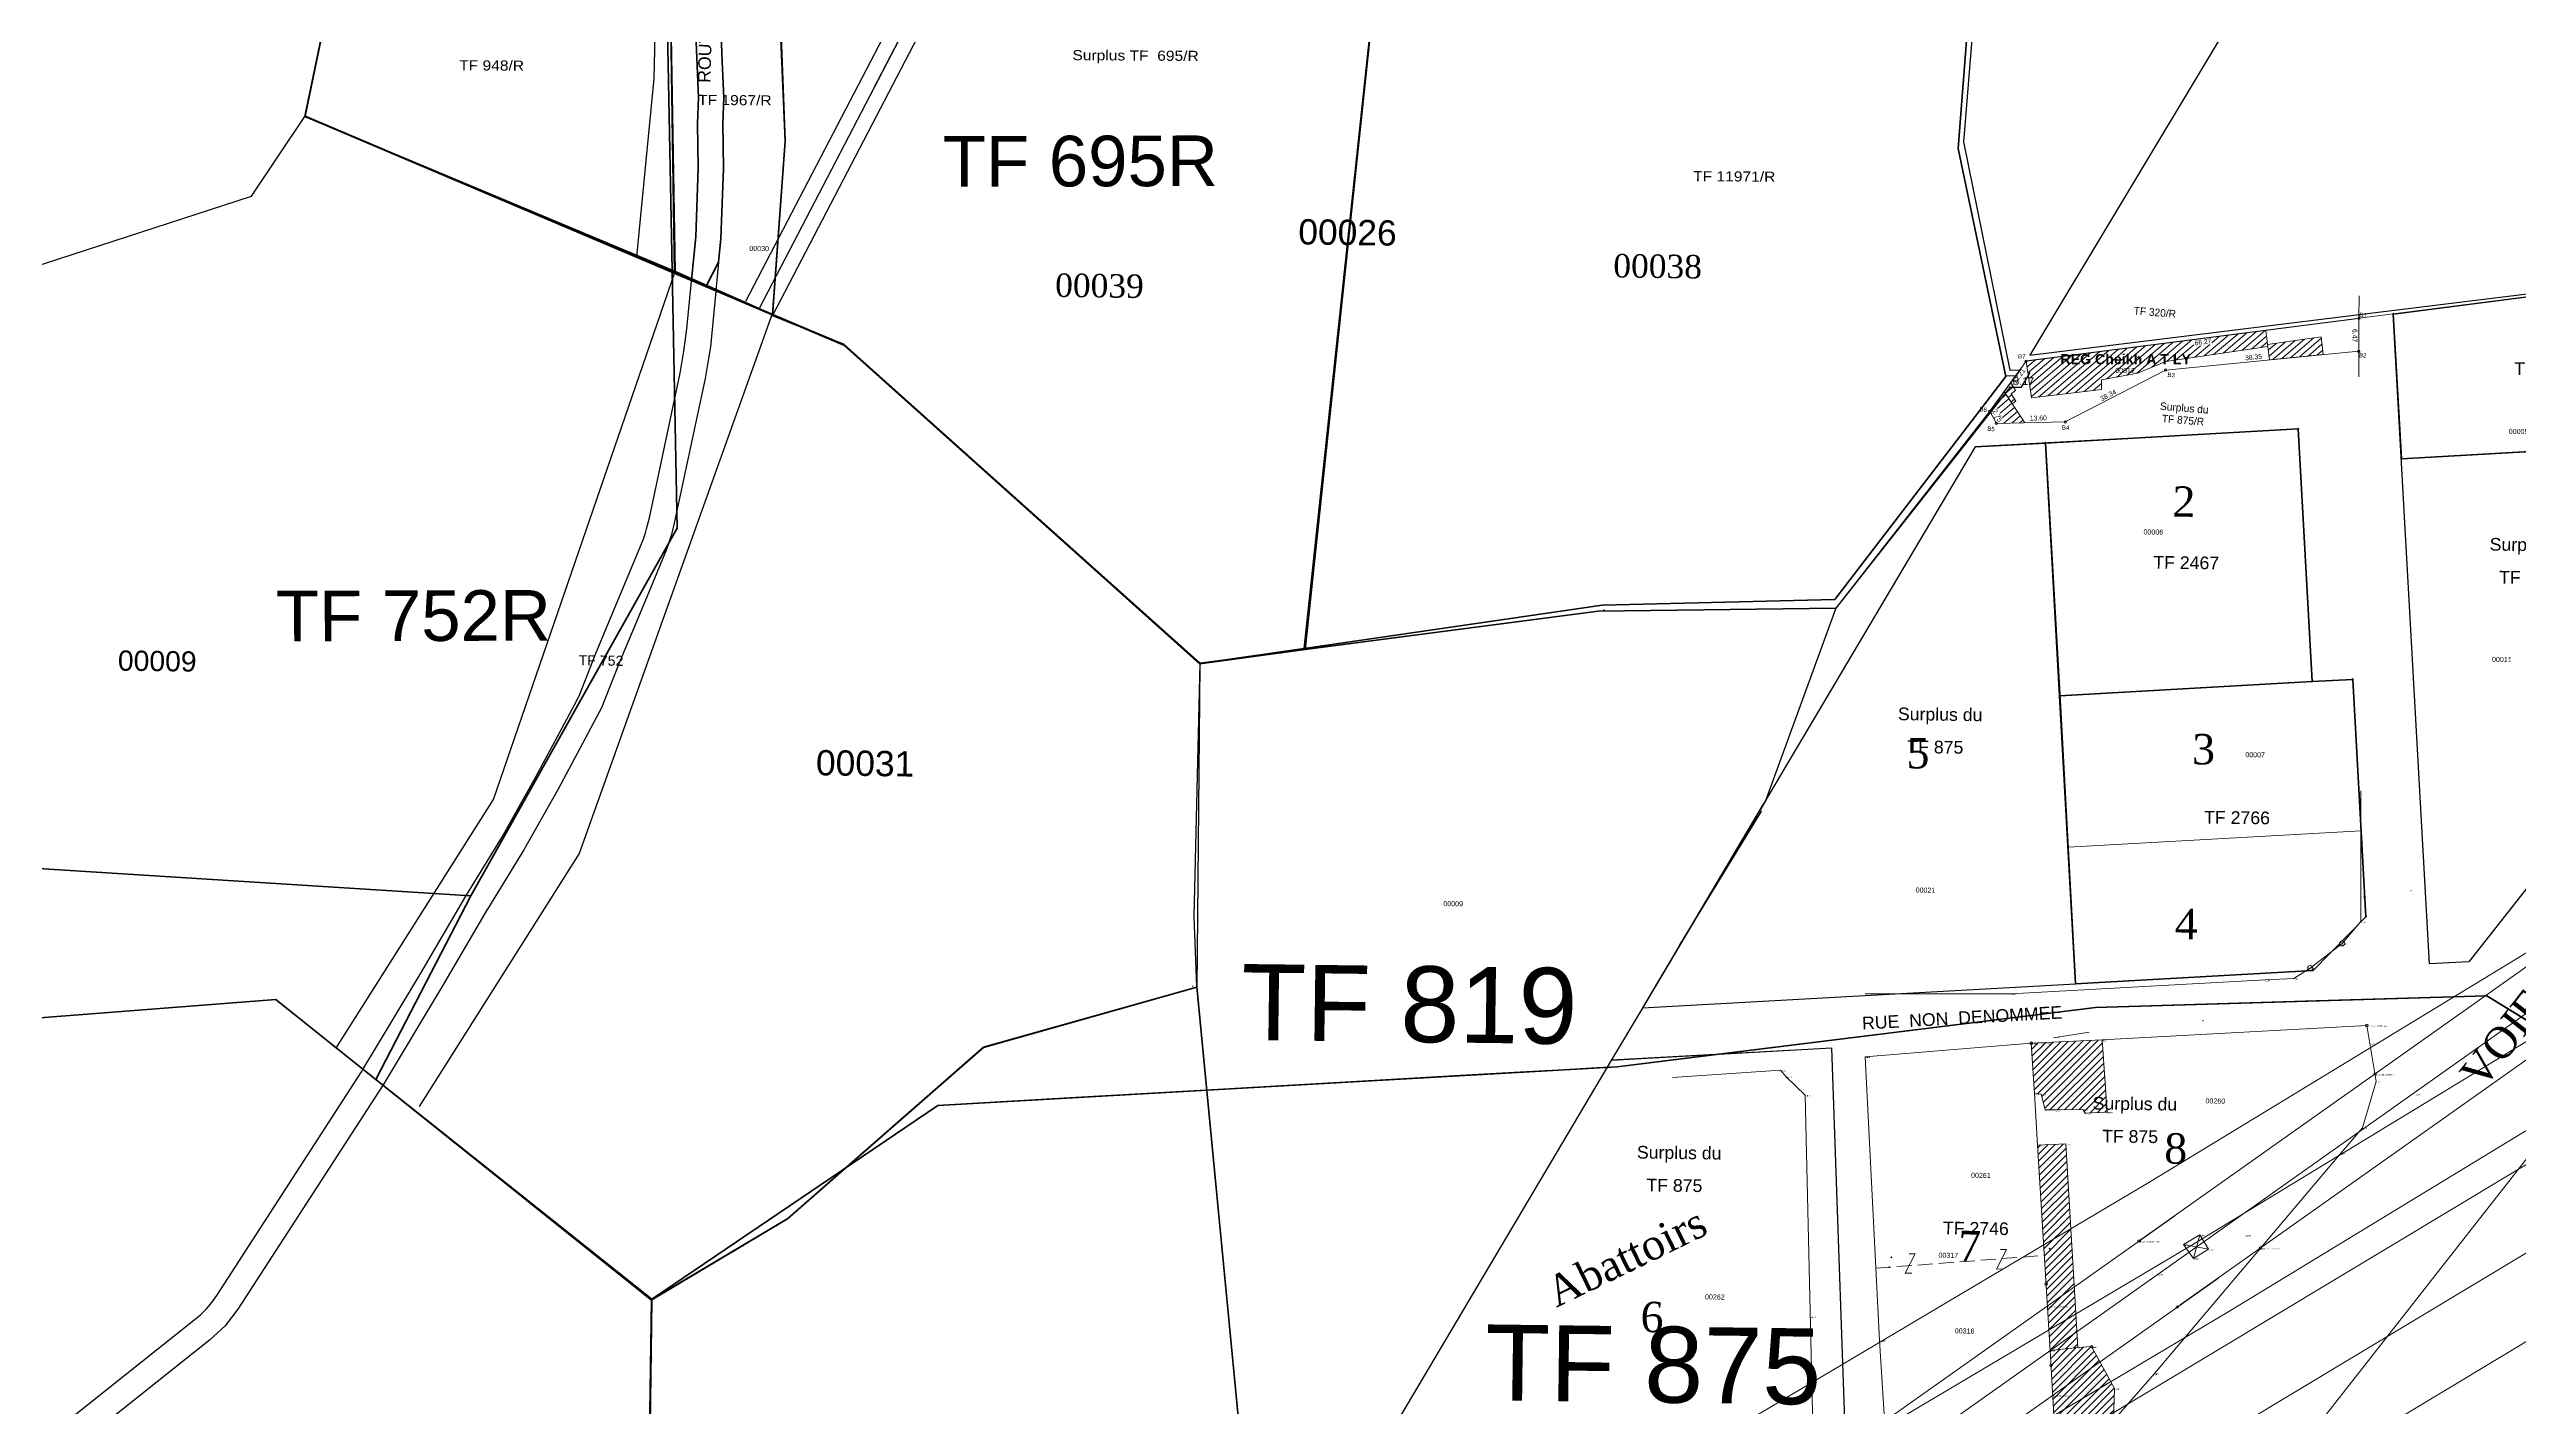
# Model space of a CAD drawing. Header units: metres. Extents: x 251686 to 255059, y 1627526 to 1631912.
# Drawn here: x 252591 to 253078.7, y 1628815.1 to 1629083.2 of the extents above; entities that cross this region are included whole.
import ezdxf
from ezdxf.enums import TextEntityAlignment as Align

# ---------------------------------------------------------------- set-up
doc = ezdxf.new("R2010")
doc.units = ezdxf.units.M
doc.header["$MEASUREMENT"] = 0
doc.linetypes.add('DGN Style 3', pattern=[4.156684, 2.96906, -1.187624])
for name, color, linetype in [('A_revoir_niveau_0', 7, 'Continuous'), ('historique_numero_parcelle', 7, 'Continuous'), ('limites_parcelles', 7, 'Continuous'), ('limites_sections', 7, 'Continuous'), ('limites_tf', 7, 'Continuous'), ('numero_lot', 7, 'Continuous'), ('numero_parcelle', 7, 'Continuous'), ('toponymie', 7, 'Continuous')]:
    doc.layers.add(name, color=color, linetype=linetype)
for name, color, linetype, lineweight in [('Bornes', 7, 'Continuous', 0), ('CABA', 7, 'Continuous', 0), ('emprise_ht_pik_rufisque', 7, 'Continuous', 0), ('LimiteTF', 4, 'Continuous', 13), ('Nom_rues', 7, 'Continuous', 0), ('Numero_TF', 7, 'Continuous', 0), ('Régularisation', 1, 'Continuous', 40)]:
    doc.layers.add(name, color=color, linetype=linetype, lineweight=lineweight)
doc.layers.add('Lignes HT Vectorisées', color=6, linetype='Continuous', lineweight=0, true_color=0xff00ff)
doc.styles.add('Arial 1.5', font='arial.ttf', dxfattribs={"width": 0.99, "height": 1.5})
doc.styles.get("Standard").update_dxf_attribs({"font": 'txt.shx'})
doc.styles.add('Style-Arial', font='arial.ttf')
doc.styles.add('Style-Bodoni MT', font='BOD_R.TTF')
doc.styles.add('Style-FANCY', font='times.ttf')
doc.styles.add('Style-STANDARD', font='STANDARD.shx')
doc.linetypes.add('LIMITE2', pattern='A,0.00635,-0.00254,["„",Style-STANDARD,S=0.00254,R=0,X=-0.00254,Y=0],-0.00254,0.0254', length=0.03683)

# ---------------------------------------------------------------- blocks, each defined once
blk = doc.blocks.new('PTLeve')
at = {"color": 0, "linetype": 'ByBlock', "lineweight": -2}
blk.add_point((0, 0), dxfattribs=at)
at = {"color": 0, "linetype": 'ByBlock', "lineweight": -2, "style": 'Arial 1.5', "width": 0.99}
blk.add_attdef('MAT', (0.0005, 0.0005), '', height=0.0015, dxfattribs=at)
blk = doc.blocks.new('*U94')
at = {"linetype": 'Continuous', "lineweight": 0}
h = blk.add_hatch(dxfattribs=at)
h.set_pattern_fill('HATCH', style=0, pattern_type=2)
h.set_pattern_definition([(45, (-18.2355, 15.8648), (-0.707107, 0.707107), [])])
h.paths.add_polyline_path([(-18.24, 15.86), (-4.23, 16.5), (-3.25, 2.25), (-7.57, 2.07), (-8.04, 2.79), (-13.34, 2.67), (-15.47, 2.7), (-16.25, 5.8), (-17.58, 5.91)])
h = blk.add_hatch(dxfattribs=at)
h.set_pattern_fill('HATCH', style=0, pattern_type=2)
h.set_pattern_definition([(45, (-14.4726, -44.8357), (-0.707107, 0.707107), [])])
h.paths.add_polyline_path([(-14.47, -44.84), (-9.02, -44.26), (-11.38, -4.03), (-16.97, -4.25)])
h = blk.add_hatch(dxfattribs=at)
h.set_pattern_fill('HATCH', style=0, pattern_type=2)
h.set_pattern_definition([(45, (-6.2787, -44.0788), (-0.707107, 0.707107), [])])
h.paths.add_polyline_path([(-6.28, -44.08), (-1.75, -52.32), (-1.98, -58.68), (-13.71, -58.74), (-14.47, -44.84), (-9.02, -44.26)])
at = {"color": 2, "linetype": 'Continuous', "lineweight": 0}
for p, q in [((3.1, -23.21), (80.36, 31.52)), ((11.21, -35.85), (89.03, 19.28))]:
    blk.add_line(p, q, dxfattribs=at)
at = {"color": 4, "linetype": 'Continuous', "lineweight": 0}
for p, q in [((-42.81, -64.92), (84.7, 25.4)), ((-49.73, -60.63), (10.15, -18.21)), ((-30.95, -65.71), (18.82, -30.46))]:
    blk.add_line(p, q, dxfattribs=at)
at = {"color": 7, "linetype": 'Continuous', "lineweight": 0}
for p, q in [((-18.24, 15.86), (-50.98, 13.17)), ((-17.58, 5.91), (-18.24, 15.86)), ((49.92, 8.29), (48.07, 19.36)), ((-89.03, 9.07), (-67.74, 10.57)), ((-67.74, 10.57), (-66.64, 9.23)), ((-50.98, 13.17), (-48.17, -42.84)), ((11.83, -23.88), (16.8, -24.84)), ((13.86, -26.67), (15.11, -22)), ((-47.1, -59.5), (-48.17, -42.84)), ((-47.1, -59.5), (-39.03, -60.12)), ((-39.03, -60.12), (-13.71, -58.74)), ((-1.41, -59.41), (11.29, -59.83))]:
    blk.add_line(p, q, dxfattribs=at)
at = {"color": 7, "linetype": 'Continuous', "lineweight": 0, "flags": 128}
for points in [[(46.89, 65.71), (46.89, 39.88), (43.19, 35.57), (36.9, 30.71), (33.66, 28.65), (28, 28.36), (-22.15, 25.63), (-50.98, 25.63)], [(-18.24, 15.86), (-4.23, 16.5), (48.07, 19.36)], [(-1.98, -58.68), (-13.71, -58.74), (-14.47, -44.84), (-16.97, -4.25), (-17.58, 5.91), (-16.25, 5.8), (-15.47, 2.7), (-13.34, 2.67), (-8.04, 2.79), (-7.57, 2.07), (-3.25, 2.25), (-4.23, 16.5)], [(-66.64, 9.23), (-62.83, 5.59), (-61.34, -59.83)], [(49.92, 8.29), (47.18, -0.83), (42.97, -5.81), (6.1, -49.38), (-1.98, -58.68), (-1.41, -59.41)], [(-9.02, -44.26), (-11.38, -4.03), (-16.97, -4.25)], [(11.83, -23.88), (13.86, -26.67), (16.8, -24.84), (15.11, -22), (11.83, -23.88)], [(-1.98, -58.68), (-1.75, -52.32), (-6.28, -44.08), (-9.02, -44.26), (-14.47, -44.84)]]:
    blk.add_lwpolyline(points, dxfattribs=at)
for points in [[(-18.24, 15.86), (-4.23, 16.5), (-3.25, 2.25), (-7.57, 2.07), (-8.04, 2.79), (-13.34, 2.67), (-15.47, 2.7), (-16.25, 5.8), (-17.58, 5.91), (-18.24, 15.86), (-18.24, 15.86)], [(-14.47, -44.84), (-9.02, -44.26), (-11.38, -4.03), (-16.97, -4.25), (-14.47, -44.84), (-14.47, -44.84)], [(-6.28, -44.08), (-1.75, -52.32), (-1.98, -58.68), (-13.71, -58.74), (-14.47, -44.84), (-9.02, -44.26), (-6.28, -44.08), (-6.28, -44.08)]]:
    blk.add_lwpolyline(points, close=True, dxfattribs=at)
at = {"color": 3, "linetype": 'Continuous', "lineweight": 0, "flags": 128}
blk.add_lwpolyline([(-46.12, -60.47), (-39.03, -60.12), (-1.98, -58.68), (-1.41, -59.41), (4.05, -59.59)], dxfattribs=at)
at = {"color": 2, "linetype": 'Continuous', "lineweight": 0}
for centre in [(43.19, 35.57), (36.9, 30.71)]:
    blk.add_circle(centre, 0.5, dxfattribs=at)
at = {"color": 3, "linetype": 'Continuous', "lineweight": 0}
for centre in [(48.07, 19.36), (-18.24, 15.86), (49.67, 9.78), (3.1, -23.21), (27.04, -24.63), (-15.28, -31.72), (10.65, -36.24), (-6.28, -44.08), (-14.31, -47.8), (-13.71, -58.74), (-1.98, -58.68)]:
    blk.add_circle(centre, 0.25, dxfattribs=at)
at = {"color": 7, "linetype": 'Continuous', "lineweight": 0}
for centre in [(-1.41, -59.41), (4.05, -59.59)]:
    blk.add_circle(centre, 0.5, dxfattribs=at)
at = {"color": 7, "linetype": 'Continuous', "lineweight": 0, "style": 'Style-Arial'}
for s, p in [('adji59', (46.89, 44.84)), ('adji60', (56.1, 46.15)), ('adji61', (47.01, 39.88)), ('adji62', (43.19, 35.57)), ('adji63', (36.9, 30.71)), ('adji66', (-22.15, 25.63)), ('adji65', (28, 28.36)), ('adji64', (33.66, 28.65)), ('adji67', (-18.24, 15.86)), ('adji69', (-4.23, 16.5)), ('adji70', (35.82, 18.69)), ('adji71', (48.67, 15.77)), ('adji110', (-68.26, 10.53)), ('adji109', (-67.74, 10.57)), ('adji68', (-50.98, 13.17)), ('adji108', (-66.64, 9.23)), ('adji107', (-62.83, 5.59)), ('adji94', (-17.58, 5.91)), ('adji95', (-16.25, 5.8)), ('adji72', (49.92, 8.29)), ('adji73', (57.75, 5.82)), ('adji96', (-15.47, 2.7)), ('adji97', (-13.34, 2.67)), ('adji98', (-8.04, 2.79)), ('adji99', (-7.57, 2.07)), ('adji100', (-3.25, 2.25)), ('adji93', (-16.97, -4.25)), ('adji92', (-11.38, -4.03)), ('adji74', (47.18, -0.83)), ('adji75', (42.97, -5.81)), ('adji88', (11.83, -23.88)), ('adji91', (15.11, -22)), ('adji101', (24.06, -22.02)), ('adji89', (13.86, -26.67)), ('adji90', (16.8, -24.84)), ('adji87', (4.63, -30.76)), ('adji86', (6.87, -29.73)), ('adji102', (-61.83, -38.14)), ('adji106', (-48.17, -42.84)), ('adji85', (-14.47, -44.84)), ('adji84', (-14.42, -44.83)), ('adji81', (-9.02, -44.26)), ('adji80', (-6.28, -44.08)), ('adji82', (-1.75, -52.32)), ('adji76', (6.1, -49.38)), ('adji103', (-47.1, -59.5)), ('adji105', (-46.12, -60.47)), ('adji104', (-39.03, -60.12)), ('adji83', (-13.71, -58.74)), ('adji77', (-1.98, -58.68)), ('adji78', (-1.41, -59.41)), ('adji79', (4.05, -59.59))]:
    blk.add_text(s, height=0.25, dxfattribs=at).set_placement(p, align=Align.TOP_LEFT)
at = {"color": 4, "linetype": 'Continuous', "lineweight": 0, "style": 'Style-Arial'}
for s, p in [('252982.415 1628886.865', (-18.24, 15.86)), ('253027.694 1628846.369', (27.04, -24.63)), ('252985.637 1628834.962', (-15.01, -36.04)), ('252986.667 1628817.310', (-13.98, -53.69)), ('252986.945 1628812.262', (-13.71, -58.74)), ('252998.668 1628812.325', (-1.98, -58.68))]:
    blk.add_text(s, height=0.25, dxfattribs=at).set_placement(p, align=Align.TOP_LEFT)
at = {"color": 2, "linetype": 'Continuous', "lineweight": 0, "style": 'Style-Arial'}
for s, p in [('253048.724 1628890.355', (48.07, 19.36)), ('253050.321 1628880.777', (49.67, 9.78)), ('253003.749 1628847.791', (3.1, -23.21))]:
    blk.add_text(s, height=0.25, dxfattribs=at).set_placement(p, align=Align.TOP_LEFT)

msp = doc.modelspace()

# ---------------------------------------------------------------- hatches: boundary and pattern name
at = {"layer": 'A_revoir_niveau_0', "linetype": 'Continuous', "lineweight": 0}
h = msp.add_hatch(dxfattribs=at)
h.set_pattern_fill('MSTN', style=0, pattern_type=2)
h.set_pattern_definition([(40.3881, (191678.1227, 801811.9345), (-0.64796172, 0.7616729018), [])])
h.paths.add_polyline_path([(252981.660358, 1629021.623447, -0.4087258782), (252981.464204, 1629021.364471), (252982.498999, 1629014.35411), (252996.327962, 1629016.011871), (252996.295838, 1629017.895223), (253003.414592, 1629019.243065), (253009.000655, 1629021.544798), (253029.173886, 1629024.479869), (253029.122907, 1629024.876663), (253028.763358, 1629027.675176), (253017.951505, 1629026.286084), (253018.123907, 1629024.944215), (253014.591547, 1629024.490382), (253014.419146, 1629025.832251)])
h = msp.add_hatch(dxfattribs=at)
h.set_pattern_fill('MSTN', style=0, pattern_type=2)
h.set_pattern_definition([(40.3881, (191689.253, 801810.4665), (-0.64796172, 0.7616729018), [])])
h.paths.add_polyline_path([(253040.12262, 1629022.88695), (253039.669833, 1629026.411171), (253029.122907, 1629024.876663), (253029.173886, 1629024.479869), (253029.511972, 1629021.848411)])
h = msp.add_hatch(dxfattribs=at)
h.set_pattern_fill('MSTN', style=0, pattern_type=2)
h.set_pattern_definition([(40.3881, (191632.188, 801797.1746), (-0.64796172, 0.7616729018), [])])
h.paths.add_polyline_path([(252974.378306, 1629011.909364, -0.5483489015), (252974.354177, 1629011.519032), (252975.462064, 1629009.519229, -0.5647105491), (252975.806309, 1629009.321109), (252981.152145, 1629009.43037), (252978.671903, 1629013.171537), (252977.063743, 1629015.597264)])
h.paths.add_polyline_path([(252974.447931, 1629011.864689), (252975.638271, 1629012.524135), (252977.009618, 1629010.04877), (252975.819279, 1629009.389324)], flags=16)
h = msp.add_hatch(dxfattribs=at)
h.set_pattern_fill('MSTN', style=0, pattern_type=2)
h.set_pattern_definition([(40.3881, (191631.4173, 801802.121), (-0.64796172, 0.7616729018), [])])
h.paths.add_polyline_path([(252977.063743, 1629015.597264), (252978.671903, 1629013.171537), (252979.428094, 1629013.672861), (252978.47073, 1629015.116936), (252979.303141, 1629015.836529), (252978.37654, 1629017.400123)])

# ---------------------------------------------------------------- linework, layer by layer
at = {"layer": 'A_revoir_niveau_0', "color": 7, "linetype": 'Continuous', "lineweight": 13}
for p, q in [((253047.164136, 1629030.039282), (253047.188146, 1629034.524713)), ((253047.102522, 1629018.528541), (253047.129523, 1629023.572766))]:
    msp.add_line(p, q, dxfattribs=at)
at = {"layer": 'A_revoir_niveau_0', "color": 1, "linetype": 'Continuous', "lineweight": 13}
for p, q in [((252981.430339, 1629021.593894), (253047.164136, 1629030.039282)), ((253047.129523, 1629023.572766), (253047.164136, 1629030.039282)), ((252974.241793, 1629011.721891), (252981.430339, 1629021.593894))]:
    msp.add_line(p, q, dxfattribs=at)
at = {"layer": 'A_revoir_niveau_0', "color": 7, "linetype": 'Continuous', "lineweight": 0}
for p, q in [((253029.173886, 1629024.479869), (253009.000655, 1629021.544798)), ((253029.511972, 1629021.848411), (253028.763358, 1629027.675176)), ((253039.669833, 1629026.411171), (253029.122907, 1629024.876663)), ((253040.12262, 1629022.88695), (253039.669833, 1629026.411171)), ((252982.498999, 1629014.35411), (252981.430339, 1629021.593894)), ((252977.063743, 1629015.597264), (252981.152145, 1629009.43037)), ((252978.368431, 1629017.413806), (252979.303141, 1629015.836529)), ((252979.303141, 1629015.836529), (252978.47073, 1629015.116936)), ((252978.47073, 1629015.116936), (252979.428094, 1629013.672861)), ((252996.327962, 1629016.011871), (252982.498999, 1629014.35411)), ((252996.295838, 1629017.895223), (252996.327962, 1629016.011871)), ((252979.428094, 1629013.672861), (252978.671903, 1629013.171537)), ((252939.489959, 1628885.770962), (252899.531624, 1628883.556813))]:
    msp.add_line(p, q, dxfattribs=at)
at = {"layer": 'A_revoir_niveau_0', "color": 2, "linetype": 'Continuous', "lineweight": 0}
msp.add_line((253057.370239, 1629018.055207), (253057.354252, 1629018.056408), dxfattribs=at)
at = {"layer": 'A_revoir_niveau_0', "color": 3, "linetype": 'Continuous', "lineweight": 13}
msp.add_line((252986.825125, 1628887.946382), (252993.890936, 1628889.06771), dxfattribs=at)
at = {"layer": 'A_revoir_niveau_0', "color": 1, "linetype": 'Continuous', "elevation": 1.457074, "flags": 128}
for points in [[(252570.733384, 1628793.317717), (252619.569394, 1628832.118344), (252620.859861, 1628833.19092), (252622.04779, 1628834.376057), (252623.123399, 1628835.663996), (252624.077833, 1628837.044134), (252652.664671, 1628881.215219), (252652.923387, 1628881.645575), (252658.523544, 1628890.961038), (252664.382417, 1628900.706857), (252673.251735, 1628915.907575), (252680.382169, 1628927.500916), (252680.396905, 1628927.527103), (252683.759007, 1628933.501823), (252687.139608, 1628939.509556), (252694.649468, 1628953.545114), (252695.547349, 1628955.22321), (252695.578779, 1628955.302798), (252699.023355, 1628964.0254), (252708.28467, 1628986.291617), (252708.751184, 1628987.695095), (252708.980577, 1628988.465671), (252709.537911, 1628990.679306), (252715.641127, 1629019.248323), (252716.356439, 1629023.549183), (252716.897471, 1629027.962603), (252717.826018, 1629037.427836), (252717.848643, 1629037.658473), (252718.684907, 1629046.183011), (252719.164213, 1629059.718054), (252719.048657, 1629068.542237), (252719.228646, 1629073.712196), (252718.627185, 1629087.778985)], [(252723.623297, 1629087.976152), (252723.926809, 1629080.823442), (252724.231027, 1629073.6536), (252724.049319, 1629068.524837), (252724.049805, 1629068.487304), (252724.164433, 1629059.635937), (252723.672915, 1629045.816117), (252723.214216, 1629041.147621), (252722.657728, 1629035.483869), (252722.64762, 1629035.380993), (252721.573235, 1629024.446244), (252721.052014, 1629021.324992), (252720.530794, 1629018.20374), (252714.426175, 1628989.628222), (252713.870357, 1628987.383425), (252712.913631, 1628984.401177), (252708.276784, 1628973.253188), (252703.660706, 1628962.156225), (252703.651701, 1628962.133483), (252700.087987, 1628953.134091), (252691.49331, 1628937.050692), (252684.739635, 1628925.048878), (252677.541365, 1628913.338065), (252677.520289, 1628913.303776), (252668.704045, 1628898.19211), (252656.936208, 1628878.616301), (252656.821432, 1628878.438943), (252628.256312, 1628834.298351), (252625.738806, 1628831.003165), (252622.679715, 1628828.203513), (252573.784891, 1628789.358971)]]:
    msp.add_lwpolyline(points, dxfattribs=at)
at = {"layer": 'A_revoir_niveau_0', "color": 5, "lineweight": 53, "elevation": 1.457074, "flags": 128}
msp.add_lwpolyline([(252718.627185, 1629087.778985), (252719.228646, 1629073.712196), (252719.048657, 1629068.542237), (252719.164213, 1629059.718054), (252718.684907, 1629046.183011), (252717.848643, 1629037.658473), (252720.5141, 1629036.385915), (252720.683749, 1629036.313903), (252720.704082, 1629036.305272), (252723.214216, 1629041.147621), (252723.672915, 1629045.816117), (252724.164433, 1629059.635937), (252724.049805, 1629068.487304), (252724.049319, 1629068.524837), (252724.231027, 1629073.6536), (252723.926809, 1629080.823442), (252723.623297, 1629087.976152)], dxfattribs=at)
at = {"layer": 'A_revoir_niveau_0', "color": 7, "linetype": 'Continuous', "lineweight": 0, "flags": 128}
for points in [[(253040.12262, 1629022.88695), (253039.669833, 1629026.411171), (253029.122907, 1629024.876663), (253029.173886, 1629024.479869), (253029.511972, 1629021.848411), (253040.12262, 1629022.88695)], [(252977.063743, 1629015.597264), (252978.671903, 1629013.171537), (252979.428094, 1629013.672861), (252978.47073, 1629015.116936), (252979.303141, 1629015.836529), (252978.37654, 1629017.400123), (252977.063743, 1629015.597264)]]:
    msp.add_lwpolyline(points, close=True, dxfattribs=at)
at = {"layer": 'A_revoir_niveau_0', "color": 1, "linetype": 'Continuous', "lineweight": 13, "flags": 128}
for points in [[(253047.129523, 1629023.572766), (253008.963906, 1629019.837225), (252989.171608, 1629009.594275)], [(252989.171608, 1629009.594275), (252975.574448, 1629009.31637), (252974.241793, 1629011.721891)]]:
    msp.add_lwpolyline(points, dxfattribs=at)
at = {"layer": 'A_revoir_niveau_0', "color": 7, "linetype": 'Continuous', "lineweight": 0, "flags": 128}
msp.add_lwpolyline([(252996.295838, 1629017.895223), (253003.414592, 1629019.243065), (253009.000655, 1629021.544798)], dxfattribs=at)
at = {"layer": 'A_revoir_niveau_0', "color": 7, "linetype": 'Continuous', "lineweight": 13}
for centre in [(253047.164136, 1629030.039282), (253047.129523, 1629023.572766), (252981.430339, 1629021.593894), (253008.963906, 1629019.837225), (252974.241793, 1629011.721891), (252975.574448, 1629009.31637), (252989.171608, 1629009.594275)]:
    msp.add_circle(centre, 0.231909, dxfattribs=at)
at = {"layer": 'A_revoir_niveau_0', "color": 3, "linetype": 'Continuous', "lineweight": 40}
for p in [(253053.944005, 1629030.956577), (252985.256952, 1629005.487082), (253035.176904, 1629008.261084), (253055.53514, 1629002.384668), (252988.040953, 1628955.567005), (253037.949893, 1628958.340145), (253045.936245, 1628958.780835), (253048.546819, 1628911.852243), (252991.18609, 1628898.651676), (253038.112557, 1628901.252275), (252954.832841, 1628844.572963), (252986.096611, 1628846.290286)]:
    msp.add_point(p, dxfattribs=at)
at = {"layer": 'A_revoir_niveau_0', "color": 7, "linetype": 'Continuous', "lineweight": 0}
for p in [(252987.801943, 1628888.083122), (253016.385336, 1628891.304279)]:
    msp.add_point(p, dxfattribs=at)
at = {"layer": 'CABA', "color": 1, "linetype": 'LIMITE2', "lineweight": 30}
for p, q in [((252881.481897, 1629327.484101), (252728.547174, 1629033.414194)), ((252884.143479, 1629326.099912), (252731.208756, 1629032.030005)), ((252884.143479, 1629326.099912), (252753.677411, 1629075.233767)), ((252886.805061, 1629324.715722), (252733.870339, 1629030.645816))]:
    msp.add_line(p, q, dxfattribs=at)
at = {"layer": 'emprise_ht_pik_rufisque', "color": 1}
for p, q in [((252981.072148, 1628803.323862), (253351.406311, 1629026.032345)), ((253366.960155, 1629000.379292), (252996.56494, 1628777.633891)), ((253005.981555, 1628859.548147), (253196.460609, 1628975.488802)), ((253211.961664, 1628949.803817), (253021.439323, 1628833.837087)), ((252818.261081, 1628748.08161), (253005.981555, 1628859.548147)), ((253021.439323, 1628833.837087), (252832.211365, 1628721.475553))]:
    msp.add_line(p, q, dxfattribs=at)
at = {"layer": 'Lignes HT Vectorisées', "color": 5, "flags": 128}
for points in [[(252300.518457, 1628679.779301), (252309.336602, 1628700.771082), (252580.077166, 1628648.773693), (252824.632129, 1628734.41955), (253013.710555, 1628846.692424), (253204.211081, 1628962.646401), (253437.574136, 1629102.280594), (253538.188903, 1629350.041559), (253696.542409, 1629585.521315), (253756.669149, 1629670.287472)], [(252300.518457, 1628679.779301), (252535.311637, 1628633.247882), (252681.576934, 1628604.669463), (252988.818538, 1628790.478887), (253359.183284, 1629013.205735), (253675.222294, 1629206.394463), (253989.117803, 1629393.415688), (254273.85418, 1629565.672671)]]:
    msp.add_lwpolyline(points, dxfattribs=at)
at = {"layer": 'limites_parcelles', "color": 7, "linetype": 'Continuous', "lineweight": 0}
for p, q in [((252981.429583, 1629021.643825), (253103.669322, 1629037.342393)), ((253035.176904, 1629008.261084), (252971.389876, 1629004.718254)), ((252985.256952, 1629005.487082), (252988.040953, 1628955.567005)), ((253035.176904, 1629008.261084), (253037.949893, 1628958.340145)), ((253105.555186, 1629005.165412), (253055.53514, 1629002.384668)), ((252988.040953, 1628955.567005), (253037.949893, 1628958.340145)), ((252991.18609, 1628898.651676), (252988.040953, 1628955.567005)), ((253037.949893, 1628958.340145), (253045.936245, 1628958.780835)), ((253045.936245, 1628958.780835), (253048.546819, 1628911.852243)), ((252989.704716, 1628925.612042), (253047.602059, 1628928.829847)), ((253048.546819, 1628911.852243), (253038.112557, 1628901.252275)), ((253089.997416, 1628876.467774), (253040.660035, 1628813.491308))]:
    msp.add_line(p, q, dxfattribs=at)
at = {"layer": 'limites_sections', "color": 112, "linetype": 'Continuous', "lineweight": 40, "flags": 128}
for points in [[(251919.612683, 1629455.670577), (252081.425928, 1629801.736029), (252284.018128, 1629684.534125), (252527.008235, 1629543.961569), (252770.730849, 1629406.43238), (252730.690705, 1629319.388588), (252715.532147, 1629273.912915), (252709.800196, 1629256.717058), (252715.022823, 1628988.622184), (252674.257536, 1628915.953628), (252495.086357, 1628927.313682), (252429.920946, 1628946.766764), (252389.117958, 1628940.418995), (252306.553663, 1628962.878275), (252156.980404, 1629047.271017), (252178.396389, 1629141.09202), (252230.210237, 1629282.120645), (252157.354471, 1629307.562382), (251996.658236, 1629315.195618), (252037.721959, 1629398.928058), (251919.612683, 1629455.670577)], [(252770.730849, 1629406.43238), (252794.477866, 1629392.616183), (253348.989473, 1629069.997092), (253223.520558, 1628793.260409), (253144.884695, 1628828.891416), (253135.162614, 1628857.86651), (253072.399091, 1628896.214383), (252995.1058, 1628893.94587), (252900.638805, 1628882.226299), (252766.51681, 1628874.562186), (252710.023977, 1628836.275407), (252655.492526, 1628879.661683), (252674.257536, 1628915.953628), (252715.022823, 1628988.622184), (252709.800196, 1629256.717058), (252715.532147, 1629273.912915), (252730.690705, 1629319.388588), (252770.730849, 1629406.43238)], [(252721.721864, 1628619.437822), (252753.241864, 1628623.321822), (252724.250426, 1628275.006531), (252670.715386, 1628292.089523), (252580.662046, 1628324.662008), (252041.292027, 1628533.926516), (252075.316041, 1628631.877881), (252090.835733, 1628688.257312), (252115.26328, 1628944.950622), (252156.993131, 1629047.301812), (252306.553663, 1628962.878275), (252389.117958, 1628940.418995), (252429.920946, 1628946.766764), (252495.086357, 1628927.313682), (252674.257536, 1628915.953628), (252655.492526, 1628879.661683), (252709.972275, 1628836.08889), (252707.872864, 1628693.966822), (252721.721864, 1628619.437822)]]:
    msp.add_lwpolyline(points, close=True, dxfattribs=at)
at = {"layer": 'limites_sections', "color": 112, "linetype": 'Continuous', "lineweight": 40, "extrusion": (-1.87173e-09, -9.63983e-10, 1), "elevation": -0.002046, "flags": 128}
msp.add_lwpolyline([(253469.820836, 1628503.176145), (253488.589644, 1628500.414429), (253454.879488, 1628458.45481), (253455.869011, 1628419.146695), (253456.677254, 1628387.039772), (253456.725415, 1628385.126634), (253456.826796, 1628378.590775), (253456.092848, 1628349.73443), (253454.032863, 1628268.742801), (253388.282867, 1628177.212071), (253374.268487, 1628101.940239), (253305.375391, 1628033.502846), (252724.250426, 1628275.006531), (252729.810311, 1628341.80532), (252735.302417, 1628407.78978), (252753.241864, 1628623.321822), (252721.721864, 1628619.437822), (252719.111157, 1628633.487457), (252714.797364, 1628656.702322), (252707.872864, 1628693.966822), (252708.178498, 1628714.657046), (252708.499905, 1628736.415068), (252708.92257, 1628765.027856), (252709.546654, 1628807.276005), (252710.023977, 1628836.275407), (252766.51681, 1628874.562186), (252777.807368, 1628875.207361), (252792.594535, 1628876.052342), (252806.680432, 1628876.85725), (252821.799454, 1628877.721194), (252840.098742, 1628878.766867), (252853.870088, 1628879.553801), (252869.673078, 1628880.456829), (252881.50225, 1628881.132782), (252890.234906, 1628881.631791), (252896.724489, 1628882.002624), (252900.638805, 1628882.226299), (252915.419343, 1628884.059972), (252947.872303, 1628888.086085), (252995.1058, 1628893.94587), (253038.771855, 1628895.227443), (253072.399091, 1628896.214383), (253084.091369, 1628889.07052), (253103.780853, 1628877.040446), (253120.367335, 1628866.906274), (253135.162614, 1628857.86651), (253140.023655, 1628843.378963), (253144.884695, 1628828.891416), (253158.888191, 1628822.546236), (253184.202626, 1628811.075912), (253223.520558, 1628793.260409), (253250.158874, 1628785.95727), (253263.793452, 1628773.437298), (253279.13654, 1628744.455831), (253296.184438, 1628717.179275), (253350.963018, 1628668.589516), (253387.610751, 1628636.082202), (253479.037064, 1628554.98513), (253469.820836, 1628503.176145)], close=True, dxfattribs=at)
at = {"layer": 'limites_tf', "color": 5, "linetype": 'Continuous', "lineweight": 30}
for p, q in [((252733.859257, 1629030.79429), (252736.346124, 1629065.084772)), ((252678.730095, 1628935.036915), (252714.596614, 1629039.303302)), ((252720.64478, 1629036.417237), (252733.78303, 1629030.960906)), ((252733.78303, 1629030.960906), (252695.637081, 1628924.373055)), ((253061.095903, 1628902.525602), (253053.944005, 1629030.956577)), ((252980.485611, 1629016.496251), (252982.247388, 1629019.373506)), ((252978.21197, 1629016.431352), (252943.817639, 1628972.81227)), ((252978.207526, 1629016.454663), (252980.485611, 1629016.496251)), ((253108.579262, 1628953.578148), (253068.861105, 1628902.956071)), ((252647.759852, 1628886.003224), (252678.730095, 1628935.036915)), ((252912.944583, 1628906.172899), (252929.122357, 1628932.598627)), ((252695.637081, 1628924.373055), (252664.069745, 1628874.379735)), ((253068.861105, 1628902.956071), (253061.095903, 1628902.525602))]:
    msp.add_line(p, q, dxfattribs=at)
at = {"layer": 'limites_tf', "color": 1, "linetype": 'Continuous', "lineweight": 30}
for p, q in [((253053.944723, 1629030.903647), (253103.67004, 1629037.289462)), ((253055.535846, 1629002.330737), (253053.944723, 1629030.903647)), ((252979.70374, 1629018.695294), (252977.482733, 1629018.633197)), ((252971.376633, 1629004.668499), (252985.257671, 1629005.434152)), ((252985.257671, 1629005.434152), (253035.17761, 1629008.207153)), ((252988.040672, 1628955.514087), (252985.257671, 1629005.434152)), ((252985.257671, 1629005.434152), (252988.054441, 1628955.813945)), ((253035.17761, 1629008.207153), (253037.950611, 1628958.287214)), ((253105.555905, 1629005.112482), (253055.535846, 1629002.330737)), ((252991.185809, 1628898.598758), (252988.030672, 1628955.514213)), ((253037.950611, 1628958.287214), (252988.040672, 1628955.514087)), ((252988.054441, 1628955.813945), (252991.195808, 1628898.598633)), ((253037.950611, 1628958.287214), (253045.936951, 1628958.726905)), ((253045.936951, 1628958.726905), (253048.547537, 1628911.799312)), ((253048.547537, 1628911.799312), (253038.113276, 1628901.199345)), ((253038.113276, 1628901.199345), (252991.185809, 1628898.598758)), ((252899.55709, 1628883.528604), (252942.971989, 1628885.953311)), ((252942.971989, 1628885.953311), (252945.755896, 1628806.660237)), ((252709.982148, 1628836.078765), (252708.166444, 1628694.780425))]:
    msp.add_line(p, q, dxfattribs=at)
at = {"layer": 'limites_tf', "color": 7, "linetype": 'DGN Style 3', "lineweight": 0}
msp.add_line((252951.763794, 1628842.41656), (252985.023867, 1628844.943074), dxfattribs=at)
at = {"layer": 'limites_tf', "color": 5, "linetype": 'Continuous', "lineweight": 30, "flags": 128}
for points in [[(253036.824122, 1629114.222235), (253036.835291, 1629113.914911), (253036.686707, 1629113.667175), (252982.173333, 1629022.776772), (253054.730791, 1629031.730865), (253104.485877, 1629037.870987), (253334.687897, 1629066.279508), (253303.262943, 1629084.571788), (253031.93188, 1629242.440299), (253031.952853, 1629241.890645), (253034.28861, 1629180.67407), (253034.534692, 1629174.224648), (253036.824122, 1629114.222235)], [(252732.576341, 1629153.614435), (252772.483138, 1629158.777091), (252794.83097, 1629162.315578), (252808.817494, 1629165.789861), (252819.336521, 1629166.786082), (252900.069228, 1629137.639969), (252939.446482, 1629134.85101), (252975.387712, 1629142.613744), (252969.027925, 1629064.903068), (252978.211299, 1629019.835601), (252980.183069, 1629019.881023), (252974.241793, 1629011.721891), (252943.817639, 1628972.81227), (252896.892091, 1628972.215559), (252818.314838, 1628961.950263), (252748.013238, 1629024.907713), (252733.859257, 1629030.79429), (252736.346124, 1629065.084772), (252732.576341, 1629153.614435)], [(252732.566532, 1629153.627043), (252735.43169, 1629089.252507), (252736.346124, 1629065.084772), (252733.859257, 1629030.79429), (252714.474177, 1629038.947367), (252713.476552, 1629105.182643), (252708.42875, 1629150.629848), (252715.779012, 1629151.458053), (252732.566532, 1629153.627043)], [(252641.504027, 1629069.924305), (252747.999989, 1629024.715149), (252818.248634, 1628961.763827), (252817.657694, 1628897.83648), (252775.515169, 1628885.949758), (252736.823974, 1628852.085884), (252710.000202, 1628836.071401), (252635.744106, 1628895.463393), (252568.762691, 1628890.327617), (252504.613745, 1628865.969523), (252541.035571, 1629024.934513), (252630.922848, 1629054.185098), (252641.504027, 1629069.924305)], [(252905.677571, 1628893.86275), (252991.185846, 1628898.598081), (252991.185809, 1628898.598758), (252988.040672, 1628955.514087), (252985.257671, 1629005.434152), (252971.376633, 1629004.668499), (252929.576458, 1628934.166555), (252929.525648, 1628934.080869), (252905.677571, 1628893.86275)], [(253037.950611, 1628958.287214), (253035.17761, 1629008.207153), (252985.257671, 1629005.434152), (252988.054441, 1628955.813945), (252988.07076, 1628955.515759), (252988.070812, 1628955.515762), (253037.950611, 1628958.287214)], [(252943.817639, 1628972.81227), (252929.938317, 1628934.776882), (252905.708335, 1628893.914631), (252899.575255, 1628883.559231), (252826.417468, 1628760.206895), (252823.908425, 1628747.479219), (252819.372197, 1628748.470735), (252828.881675, 1628781.078181), (252817.675987, 1628897.976421), (252817.106587, 1628911.910531), (252818.314838, 1628961.950263), (252839.013403, 1628964.654314), (252896.892091, 1628972.215559), (252943.817639, 1628972.81227)], [(252991.195771, 1628898.59931), (253038.113276, 1628901.199345), (253048.547537, 1628911.799312), (253045.936951, 1628958.726905), (253037.950611, 1628958.287214), (252988.070812, 1628955.515762), (252991.195771, 1628898.59931)], [(252817.670943, 1628898.029044), (252828.900099, 1628780.885988), (252818.253882, 1628744.666069), (252790.633087, 1628637.392198), (252753.813766, 1628621.033191), (252721.204259, 1628622.133066), (252708.208231, 1628694.973804), (252710.023977, 1628836.275407), (252736.84795, 1628852.289978), (252775.53734, 1628886.147272), (252817.670943, 1628898.029044)]]:
    msp.add_lwpolyline(points, close=True, dxfattribs=at)
at = {"layer": 'limites_tf', "color": 5, "linetype": 'Continuous', "lineweight": 40, "flags": 128}
for points in [[(252661.30217, 1629165.484785), (252708.42875, 1629150.629848), (252712.247197, 1629150.958765), (252732.134045, 1629153.692938), (252817.835494, 1629164.762533), (252858.272646, 1629150.391917), (252898.709671, 1629136.011301), (252938.100084, 1629133.414808), (252974.00295, 1629141.35309), (252968.023003, 1629063.612262), (252977.426508, 1629018.590212), (252943.648228, 1628974.492291), (252897.730579, 1628973.380729), (252838.855311, 1628964.869284), (252818.259133, 1628961.861091), (252748.026676, 1629024.81096), (252725.840095, 1629034.22722), (252707.081109, 1629042.184536), (252641.537648, 1629070.006223), (252650.248685, 1629112.099812), (252653.405759, 1629127.715507), (252661.30217, 1629165.484785)], [(252858.68292, 1629150.231837), (252838.855311, 1628964.869284), (252897.730579, 1628973.380729), (252943.648228, 1628974.492291), (252977.426508, 1629018.590212), (252968.023003, 1629063.612262), (252974.00295, 1629141.35309), (252938.100084, 1629133.414808), (252898.709671, 1629136.011301), (252858.68292, 1629150.231837)]]:
    msp.add_lwpolyline(points, close=True, dxfattribs=at)
at = {"layer": 'limites_tf', "color": 7, "linetype": 'Continuous', "lineweight": 40, "flags": 128}
for points, elevation in [([(252736.346124, 1629065.084772), (252732.576341, 1629153.614435), (252817.835494, 1629164.762533), (252858.68292, 1629150.231837), (252839.013087, 1628964.651696), (252818.273012, 1628961.834146), (252748.013238, 1629024.907713), (252733.870339, 1629030.645816), (252736.346124, 1629065.084772)], -0.000025), ([(252712.247197, 1629150.958765), (252732.576341, 1629153.614435), (252736.346124, 1629065.084772), (252733.859257, 1629030.79429), (252714.596614, 1629039.303302), (252713.474376, 1629105.202237), (252711.444574, 1629120.383602), (252712.247197, 1629150.958765)], 0.000001)]:
    msp.add_lwpolyline(points, close=True, dxfattribs=dict(at, elevation=elevation))
at = {"layer": 'limites_tf', "color": 1, "linetype": 'Continuous', "lineweight": 30, "flags": 128}
msp.add_lwpolyline([(252707.081109, 1629042.184536), (252710.452239, 1629077.416717), (252711.195105, 1629108.770305), (252712.104501, 1629151.104666)], dxfattribs=at)
at = {"layer": 'limites_tf', "color": 7, "linetype": 'Continuous', "lineweight": 40, "extrusion": (-1.22336e-09, -9.684e-09, 1), "elevation": -0.016085, "flags": 128}
msp.add_lwpolyline([(252650.248685, 1629112.099812), (252653.405759, 1629127.715507), (252711.444574, 1629120.383602), (252713.476552, 1629105.182643), (252714.596614, 1629039.303302), (252641.504027, 1629069.924305), (252650.248685, 1629112.099812)], close=True, dxfattribs=at)
at = {"layer": 'limites_tf', "color": 7, "linetype": 'Continuous', "lineweight": 40, "flags": 128}
msp.add_lwpolyline([(252587.203627, 1628384.955986), (252047.260273, 1628551.108434), (252090.835733, 1628688.257312), (252115.26328, 1628944.950622), (252157.037261, 1629047.238937), (252306.010258, 1628961.218851), (252389.826661, 1628938.995359), (252429.920946, 1628946.766764), (252450.373841, 1628931.748567), (252504.764121, 1628866.026622), (252568.762691, 1628890.327617), (252635.739577, 1628895.467016), (252710.021141, 1628836.054654), (252708.137677, 1628692.541722), (252587.203627, 1628384.955986)], close=True, dxfattribs=at)
at = {"layer": 'limites_tf', "color": 5, "linetype": 'DGN Style 3', "lineweight": 0, "flags": 128}
msp.add_lwpolyline([(252708.166444, 1628694.780425), (252709.982148, 1628836.078765), (252663.475982, 1628873.276204), (252663.4759, 1628873.276101), (252655.492526, 1628879.661683), (252647.762514, 1628885.844447), (252635.732554, 1628895.466477), (252568.762691, 1628890.327617), (252504.811555, 1628865.969307), (252450.373841, 1628931.748567), (252384.137802, 1628852.104603), (252342.045791, 1628802.869646), (252453.319795, 1628712.564242), (252444.687249, 1628698.091576), (252496.074765, 1628659.372781), (252547.500946, 1628567.229283), (252554.057255, 1628543.402694), (252559.555514, 1628541.255754), (252586.598923, 1628610.5914), (252635.967128, 1628661.865085), (252674.403131, 1628635.840042), (252692.363962, 1628680.35786), (252692.46693, 1628694.917716), (252684.09362, 1628706.643861), (252591.059457, 1628772.948167), (252594.723942, 1628778.852586), (252688.236056, 1628712.38226), (252699.163169, 1628696.963732), (252698.385211, 1628678.032014), (252680.353147, 1628631.824957), (252682.911707, 1628630.10267), (252682.914104, 1628630.101734), (252708.166444, 1628694.780425)], close=True, dxfattribs=at)
at = {"layer": 'limites_tf', "color": 5, "linetype": 'Continuous', "lineweight": 30}
for centre, start, end in [((252898.01101, 1628971.380494), 90.581915, 97.442943), ((252928.269488, 1628933.120752), 328.525121, 339.902764), ((252817.774733, 1628898.154725), 178.616815, 184.66884)]:
    msp.add_arc(centre, 1, start, end, dxfattribs=at)
at = {"layer": 'limites_tf', "color": 1, "linetype": 'Continuous', "lineweight": 30, "extrusion": (0, 0, -1)}
for centre, start, end in [((-252928.66549, 1628934.590947), 199.29052, 210.668163), ((-252818.671447, 1628898.071845), 354.524444, 0.576469)]:
    msp.add_arc(centre, 1.000023, start, end, dxfattribs=at)
at = {"layer": 'limites_tf', "color": 5, "linetype": 'Continuous', "lineweight": 30}
msp.add_point((252954.410472, 1628842.617608), dxfattribs=at)
msp.add_point((252954.410472, 1628842.617608), dxfattribs=at)
msp.add_3dface([(253053.944723, 1629030.903647), (253055.535846, 1629002.330737), (253105.555905, 1629005.112482), (253103.67004, 1629037.289462)], dxfattribs=at)
at = {"layer": 'numero_parcelle', "color": 7, "linetype": 'Continuous', "lineweight": 0, "flags": 128}
for points in [[(252958.336419, 1628845.258246), (252959.541532, 1628845.245585), (252957.536076, 1628841.404191), (252958.865029, 1628841.445596)], [(252976.350847, 1628846.103509), (252977.555959, 1628846.090848), (252975.550504, 1628842.249454), (252976.879457, 1628842.290859)]]:
    msp.add_lwpolyline(points, dxfattribs=at)

# ---------------------------------------------------------------- block references
at = {"layer": 'A_revoir_niveau_0', "color": 7, "linetype": 'Continuous', "lineweight": 0}
msp.add_blockref('*U94', (253000.6512, 1628870.99975), dxfattribs=at)
at = {"layer": 'limites_tf', "color": 5, "linetype": 'Continuous', "lineweight": 30}
ref = msp.add_blockref('PTLeve', (252978.207526, 1629016.454663), dxfattribs=dict(at, xscale=1000, yscale=1000, zscale=1000, rotation=359.30754))
ref.add_attrib('MAT', 'B.17', (252978.713532, 1629016.948584), dxfattribs={"layer": 'LimiteTF', "color": 5, "linetype": 'Continuous', "lineweight": 30, "height": 1.5, "rotation": 359.30754, "style": 'Arial 1.5', "width": 0.99})
at = {"layer": 'limites_tf', "color": 5, "linetype": 'Continuous', "lineweight": 30, "xscale": 1000, "yscale": 1000, "zscale": 1000, "rotation": 359.30754}
for p in [(252898.000854, 1628972.380443), (252943.817639, 1628972.81227), (252839.013087, 1628964.651696)]:
    msp.add_blockref('PTLeve', p, dxfattribs=at)

# ---------------------------------------------------------------- texts
at = {"layer": 'bornes', "color": 7, "linetype": 'Continuous', "lineweight": 13, "style": 'Style-Bodoni MT'}
for s, p in [('B1', (253047.275801, 1629031.210642)), ('B7', (252979.851935, 1629023.037215)), ('B3', (253009.374145, 1629019.373085)), ('B2', (253047.224474, 1629023.267777)), ('B6', (252972.244189, 1629012.527243)), ('B5', (252973.811964, 1629008.721176)), ('B4', (252988.526016, 1629008.990744))]:
    msp.add_text(s, height=0.870713, rotation=355.3881, dxfattribs=at).set_placement(p, align=Align.TOP_LEFT)
at = {"layer": 'historique_numero_parcelle', "color": 7, "linetype": 'Continuous', "lineweight": 0, "style": 'Style-Arial'}
msp.add_text('00261', height=1, rotation=359.28, dxfattribs=at).set_placement((252970.566137, 1628861.278072), align=Align.TOP_LEFT)
at = {"layer": 'historique_numero_parcelle', "color": 7, "lineweight": 0, "insert": (252837.730609, 1629049.674911), "char_height": 5, "attachment_point": 1, "rotation": 359.23249986, "line_spacing_factor": 0.6}
msp.add_mtext('\\fArial|b0|i0|c00|p39;00026', dxfattribs=at)
at = {"layer": 'historique_numero_parcelle', "color": 7, "linetype": 'Continuous', "lineweight": 0, "insert": (252967.35247, 1628830.544656), "char_height": 1, "attachment_point": 1, "rotation": 359.23249986, "line_spacing_factor": 0.6}
msp.add_mtext('\\fArial|b0|i0|c00|p39;00316', dxfattribs=at)
at = {"layer": 'limites_tf', "color": 5, "linetype": 'Continuous', "lineweight": 30, "style": 'Style-Arial'}
msp.add_text('TF 752', height=2, rotation=359.2781, dxfattribs=at).set_placement((252695.539776, 1628961.514641))
at = {"layer": 'limites_tf', "color": 7, "linetype": 'Continuous', "lineweight": 13, "char_height": 1.5, "attachment_point": 1, "rotation": 355.3880961, "line_spacing_factor": 0.963855, "style": 'Style-Bodoni MT'}
for s, insert in [('\\P TF 320/R', (253002.381241, 1629034.789987)), ('Surplus du\\P TF 875/R', (253007.946853, 1629013.489247))]:
    msp.add_mtext(s, dxfattribs=dict(at, insert=insert))
at = {"layer": 'Nom_rues', "color": 7, "linetype": 'Continuous', "lineweight": 0, "style": 'Style-Arial'}
msp.add_text('ROUTE  DE  LA  CENTRALE  ELECTRIQUE', height=2.5, rotation=88.254526, dxfattribs=at).set_placement((252721.574807, 1629076.554318))
msp.add_text('RUE  NON  DENOMMEE', height=2.500058, rotation=3.179454, dxfattribs=at).set_placement((252948.95571, 1628892.047301), align=Align.TOP_LEFT)
at = {"layer": 'numero_lot', "color": 7, "linetype": 'Continuous', "lineweight": 0, "style": 'Style-FANCY'}
for s, p in [('2', (253012.585629, 1628993.864491)), ('5', (252960.083561, 1628944.149146)), ('3', (253016.481311, 1628944.944547)), ('4', (253013.041357, 1628910.402247)), ('8', (253010.980614, 1628866.068618)), ('7', (252970.306273, 1628846.794755))]:
    msp.add_text(s, height=6.000139, rotation=359.28, dxfattribs=at).set_placement(p, align=Align.MIDDLE_CENTER)
at = {"layer": 'numero_parcelle', "color": 5, "lineweight": 0, "style": 'Style-Arial'}
for s, p in [('00260', (253016.860344, 1628875.977657)), ('00262', (252918.012244, 1628837.258035))]:
    msp.add_text(s, height=1, rotation=359.28, dxfattribs=at).set_placement(p, align=Align.TOP_LEFT)
at = {"layer": 'numero_parcelle', "color": 5, "lineweight": 0, "attachment_point": 1, "rotation": 359.23249986, "line_spacing_factor": 0.6}
for s, insert, char_height in [('\\fArial|b0|i0|c00|p39;00030', (252729.278724, 1629044.379283), 1), ('\\fTimes New Roman|b0|i0|c00|p23;00039', (252789.710428, 1629038.950108), 4.633729), ('\\fTimes New Roman|b0|i0|c00|p23;00038', (252899.941569, 1629042.797806), 4.633729), ('\\fArial|b0|i0|c00|p39;00012', (252999.034236, 1629020.283822), 1), ('\\fArial|b0|i0|c00|p39;00005', (253076.744529, 1629008.23964), 1), ('\\fArial|b0|i0|c00|p39;00006', (253004.620077, 1628988.376317), 1), ('\\fArial|b0|i0|c00|p39;00009', (252604.600003, 1628964.466206), 4), ('\\fArial|b0|i0|c00|p39;00011', (253073.44553, 1628963.198392), 1), ('\\fArial|b0|i0|c00|p39;00031', (252742.469952, 1628944.790766), 5), ('\\fArial|b0|i0|c00|p39;00007', (253024.72293, 1628944.372656), 1), ('\\fArial|b0|i0|c00|p39;00021', (252959.617442, 1628917.634888), 1), ('\\fArial|b0|i0|c00|p39;00009', (252866.338162, 1628914.951459), 1), ('\\fArial|b0|i0|c00|p39;00317', (252964.134766, 1628845.491207), 1)]:
    msp.add_mtext(s, dxfattribs=dict(at, insert=insert, char_height=char_height))
at = {"layer": 'numero_tf', "color": 4, "linetype": 'Continuous', "lineweight": 0, "style": 'Style-Arial'}
for s, p in [('TF 2894', (253077.82998, 1629021.373939)), ('TF 2467', (253006.56395, 1628983.127654)), ('TF 2766', (253016.599401, 1628932.770023)), ('TF 2746', (252965.020094, 1628851.618196))]:
    msp.add_text(s, height=2.500058, rotation=359.28, dxfattribs=at).set_placement(p, align=Align.TOP_LEFT)
for s, p in [('TF 819', (252826.352886, 1628887.518813)), ('TF 875', (252874.518131, 1628816.314588))]:
    msp.add_text(s, height=15.000346, rotation=359.28, dxfattribs=at).set_placement(p)
at = {"layer": 'numero_tf', "color": 7, "linetype": 'Continuous', "lineweight": 13, "char_height": 1.999998, "attachment_point": 5, "rotation": 359.62671544, "line_spacing_factor": 0.6, "style": 'Style-FANCY'}
for s, insert in [('\\FFANCY;\\H1x;\\W1.15;Surplus TF  695/R', (252805.555443, 1629081.682718)), ('\\FFANCY;\\H1x;\\W1.15;TF 948/R', (252678.380577, 1629080.005485)), ('\\FFANCY;\\H1x;\\W1.15;TF 1967/R', (252726.417097, 1629073.16046)), ('\\FFANCY;\\H1x;\\W1.15;TF 11971/R', (252923.789418, 1629058.079058))]:
    msp.add_mtext(s, dxfattribs=dict(at, insert=insert))
at = {"layer": 'numero_tf', "color": 4, "linetype": 'Continuous', "lineweight": 30, "char_height": 10, "attachment_point": 2, "rotation": 0.16191809, "line_spacing_factor": 0.72, "style": 'Style-Arial'}
for s, insert in [('TF 695R', (252794.627348, 1629066.129123)), ('TF 752R', (252662.911839, 1628976.3165))]:
    msp.add_mtext(s, dxfattribs=dict(at, insert=insert))
at = {"layer": 'numero_tf', "color": 4, "linetype": 'Continuous', "lineweight": 0, "char_height": 2.500058, "attachment_point": 1, "rotation": 359.28000225, "line_spacing_factor": 0.776524, "style": 'Style-Arial'}
for insert in [(253072.98747, 1628986.685478), (252956.126005, 1628953.185044), (252994.585488, 1628876.262865), (252904.585824, 1628866.587955)]:
    msp.add_mtext('Surplus du\\P\\P  TF 875', dxfattribs=dict(at, insert=insert))
at = {"layer": 'Régularisation', "color": 1, "linetype": 'Continuous', "lineweight": 40, "insert": (252988.212712, 1629022.995589), "char_height": 2, "attachment_point": 1, "line_spacing_factor": 0.6, "style": 'Style-Arial'}
msp.add_mtext('\\fArial|b1|i0|c00|p39;REG Cheikh A T LY', dxfattribs=at)
at = {"layer": 'toponymie', "color": 7, "linetype": 'Continuous', "lineweight": 0, "style": 'Style-Bodoni MT'}
for s, rotation, p in [('66.27', 7.321176, (253014.635726, 1629025.672045)), ('6.47', 269.693314, (253046.849445, 1629027.963128)), ('12.21', 53.938828, (252978.596351, 1629017.608397)), ('38.35', 5.590141, (253024.62056, 1629022.724164)), ('38.34', 27.362559, (252995.916456, 1629014.538678)), ('2.75', 298.986377, (252975.562429, 1629012.25988)), ('13.60', 1.170875, (252982.14954, 1629010.812946))]:
    msp.add_text(s, height=0.972, rotation=rotation, dxfattribs=at).set_placement(p, align=Align.TOP_LEFT)
at = {"layer": 'toponymie', "color": 7, "linetype": 'Continuous', "lineweight": 0, "style": 'Style-FANCY'}
for s, rotation, p in [('VOIE           D EAU', 51.924389, (253094.28162, 1628906.571919)), ('Abattoirs', 25.927286, (252903.804952, 1628841.946346))]:
    msp.add_text(s, height=6.000139, rotation=rotation, dxfattribs=at).set_placement(p, align=Align.CENTER)
msp.add_text('6', height=6.000139, rotation=359.28, dxfattribs=at).set_placement((252907.558799, 1628832.782794), align=Align.MIDDLE_CENTER)

doc.saveas('drawing.dxf')
